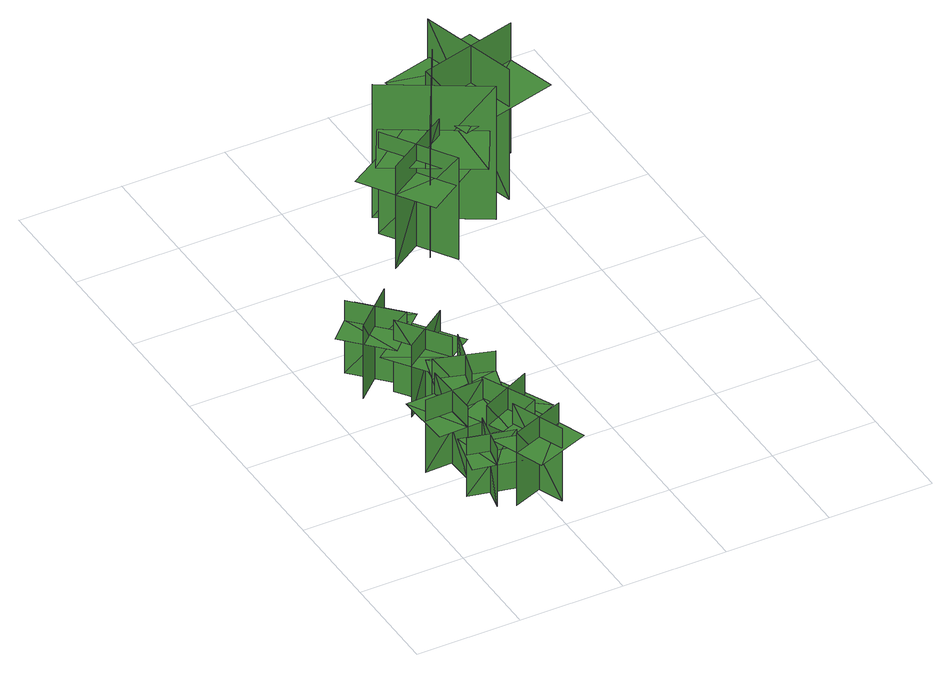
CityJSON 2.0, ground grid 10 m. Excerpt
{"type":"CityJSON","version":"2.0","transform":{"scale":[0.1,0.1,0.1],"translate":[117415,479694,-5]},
"CityObjects":{
"tree1":{"type":"SolitaryVegetationObject","geometry":[{"type":"MultiSurface","lod":"1","boundaries":[[[0,1,2]],[[0,2,3]],[[4,5,6]],[[4,6,7]],[[8,9,10]],[[8,10,11]],[[8,11,12]],[[8,12,13]]]}]},
"tree2":{"type":"SolitaryVegetationObject","geometry":[{"type":"MultiSurface","lod":"1","boundaries":[[[14,15,16]],[[14,16,17]],[[18,19,20]],[[18,20,21]],[[22,23,24]],[[22,24,25]],[[22,25,26]],[[22,26,27]]]}]},
"tree3":{"type":"SolitaryVegetationObject","geometry":[{"type":"MultiSurface","lod":"1","boundaries":[[[28,29,30]],[[28,30,31]],[[32,33,34]],[[32,34,35]],[[36,37,38]],[[36,38,39]],[[36,39,40]],[[36,40,41]]]}]},
"tree4":{"type":"SolitaryVegetationObject","geometry":[{"type":"MultiSurface","lod":"1","boundaries":[[[42,43,44]],[[42,44,45]],[[46,47,48]],[[46,48,49]],[[50,51,52]],[[50,52,53]],[[50,53,54]],[[50,54,55]]]}]},
"tree5":{"type":"SolitaryVegetationObject","geometry":[{"type":"MultiSurface","lod":"1","boundaries":[[[56,57,58]],[[56,58,59]],[[60,61,62]],[[60,62,63]],[[64,65,66]],[[64,66,67]],[[64,67,68]],[[64,68,69]]]}]},
"tree6":{"type":"SolitaryVegetationObject","geometry":[{"type":"MultiSurface","lod":"1","boundaries":[[[70,71,72]],[[70,72,73]],[[74,75,76]],[[74,76,77]],[[78,79,80]],[[78,80,81]],[[78,81,82]],[[78,82,83]]]}]},
"tree7":{"type":"SolitaryVegetationObject","geometry":[{"type":"MultiSurface","lod":"1","boundaries":[[[84,85,86]],[[84,86,87]],[[88,89,90]],[[88,90,91]],[[92,93,94]],[[92,94,95]],[[92,95,96]],[[92,96,97]]]}]},
"tree8":{"type":"SolitaryVegetationObject","geometry":[{"type":"MultiSurface","lod":"1","boundaries":[[[98,99,100]],[[98,100,101]],[[102,103,104]],[[102,104,105]],[[106,107,108]],[[106,108,109]],[[106,109,110]],[[106,110,111]]]}]},
"tree9":{"type":"SolitaryVegetationObject","geometry":[{"type":"MultiSurface","lod":"1","boundaries":[[[112,113,114]],[[112,114,115]],[[116,117,118]],[[116,118,119]],[[120,121,122]],[[120,122,123]],[[120,121,124]],[[120,124,125]]]}]},
"tree10":{"type":"SolitaryVegetationObject","geometry":[{"type":"MultiSurface","lod":"1","boundaries":[[[126,127,128]],[[126,128,129]],[[130,131,132]],[[130,132,133]],[[134,135,136]],[[134,136,137]],[[134,137,138]],[[134,138,139]]]}]}
},
"vertices":[
[36,59,23],[79,49,23],[79,49,85],[36,59,85],[52,34,23],[61,77,23],[61,77,85],[52,34,85],[52,34,67],[74,29,67],[83,73,67],[61,77,67],[40,82,67],[30,38,67],
[22,105,23],[78,107,23],[78,107,100],[22,105,100],[49,80,23],[47,135,23],[47,135,100],[49,80,100],[49,80,78],[77,81,78],[75,136,78],[47,135,78],[19,134,78],[21,79,78],
[104,14,23],[84,65,23],[84,65,100],[104,14,100],[119,47,23],[67,27,23],[67,27,100],[119,47,100],[119,47,79],[109,73,79],[57,53,79],[67,27,79],[77,1,79],[129,21,79],
[113,96,24],[63,72,24],[63,72,101],[113,96,101],[79,109,24],[102,59,24],[102,59,101],[79,109,101],[79,109,79],[54,97,79],[77,47,79],[102,59,79],[127,71,79],[104,121,79],
[66,258,24],[25,221,24],[25,221,101],[66,258,101],[29,260,24],[67,220,24],[67,220,101],[29,260,101],[29,260,80],[9,241,80],[47,201,80],[67,220,80],[87,238,80],[49,279,80],
[74,119,24],[90,172,24],[90,172,101],[74,119,101],[107,136,24],[54,152,24],[54,152,101],[107,136,101],[107,136,80],[115,162,80],[62,178,80],[54,152,80],[46,126,80],[99,109,80],
[48,177,25],[93,209,25],[93,209,101],[48,177,101],[84,171,25],[52,216,25],[52,216,101],[84,171,101],[84,171,80],[107,186,80],[75,232,80],[52,216,80],[30,200,80],[61,155,80],
[157,433,12],[199,368,12],[199,368,120],[157,433,120],[146,383,12],[211,424,12],[211,424,120],[146,383,120],[146,383,90],[167,350,90],[232,392,90],[211,424,90],[191,457,90],[125,416,90],
[234,478,9],[181,386,9],[181,386,150],[234,478,150],[165,459,9],[256,406,9],[256,406,150],[165,459,150],[231,479,103],[178,388,103],[224,361,103],[277,453,103],[141,409,103],[194,501,103],
[279,425,9],[253,521,9],[253,521,147],[279,425,147],[312,482,9],[216,457,9],[216,457,147],[312,482,147],[312,482,108],[299,530,108],[203,505,108],[216,457,108],[229,409,108],[325,434,108]
]}
